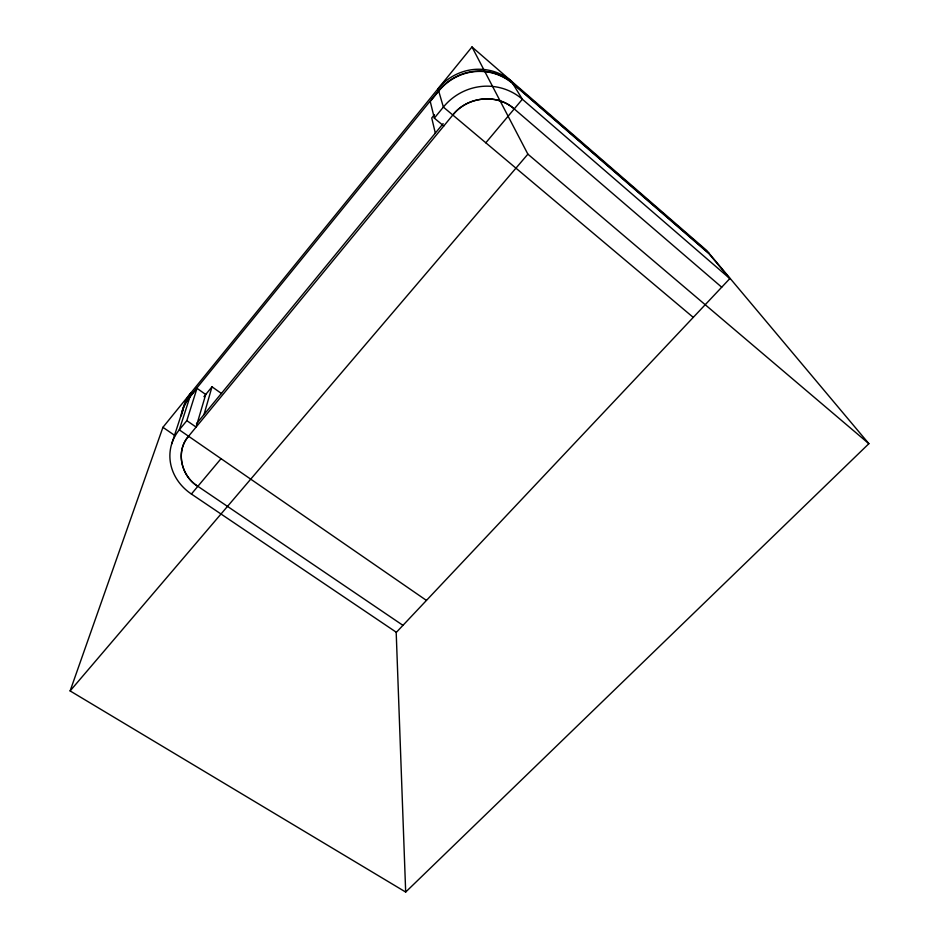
<?xml version="1.0" encoding="UTF-8"?>
<svg xmlns="http://www.w3.org/2000/svg" width="939" height="939" viewBox="0 0 939 939"><rect width="100%" height="100%" fill="white"/><g stroke="black" fill="none" stroke-linecap="round" stroke-linejoin="round"><path stroke-width="1.41" d="M204.021 414.545L212.003 386.798L221.581 393.582M186.826 420.649L196.99 388.323L205.723 394.486L196.098 427.081L186.826 420.649L179.29 429.851A51.211 45.506 11 0 0 191.392 494.031L396.387 632.311L729.838 278.59L708.957 253.694L512.858 83.724A52.924 51.633 -59.3 0 0 438.713 91.095L430.25 101.506L434.334 118.126L443.771 126.014M181.333 414.404A48.664 43.746 12 0 1 189.596 396.927L190.91 392.878A48.3 43.487 12.2 0 0 182.248 412.96M196.99 388.323L189.854 397.103L179.29 429.851L426.447 600.42M171.708 443.877L183.082 409.169M70.12 690.928L162.928 427.315L471.988 46.95L706.598 250.384L868.88 443.678L405.683 892.05L70.12 690.928L527.882 154.16L471.988 46.95M721.715 287.205L514.232 108.912C496.743 93.125 467.082 96.611 452.809 115.016L188.563 436.248C175.217 451.366 181.262 476.237 197.859 486.308L402.948 625.339M188.563 436.248C175.229 451.377 181.262 476.226 197.859 486.308M189.596 396.927L438.466 90.872A53.253 51.962 -59.3 0 1 513.081 83.465L709.18 253.46M203.939 396.669L212.003 386.798M434.499 114.593L431.74 117.985L435.32 133.127M434.334 118.126L443.372 107.081A56.199 54.779 -52.4 0 1 522.354 99.229L729.838 278.59M196.462 423.747L443.126 123.631M191.392 494.031L221.041 458.666M485.815 142.798L522.354 99.229L512.858 83.724M452.809 115.016C467.106 96.623 496.731 93.149 514.232 108.912M162.928 427.315L174.983 435.614M693.264 317.382L443.372 107.081L438.713 91.095M527.882 154.16L868.88 443.678M513.081 83.465L511.908 81.564A52.854 51.563 -60.2 0 0 437.891 88.912L438.466 90.872M396.176 631.888L405.683 892.05M181.391 415.824A48.359 43.464 12 0 1 181.638 414.475M181.92 413.125A48.359 43.464 12 0 1 189.854 397.103"/></g></svg>
